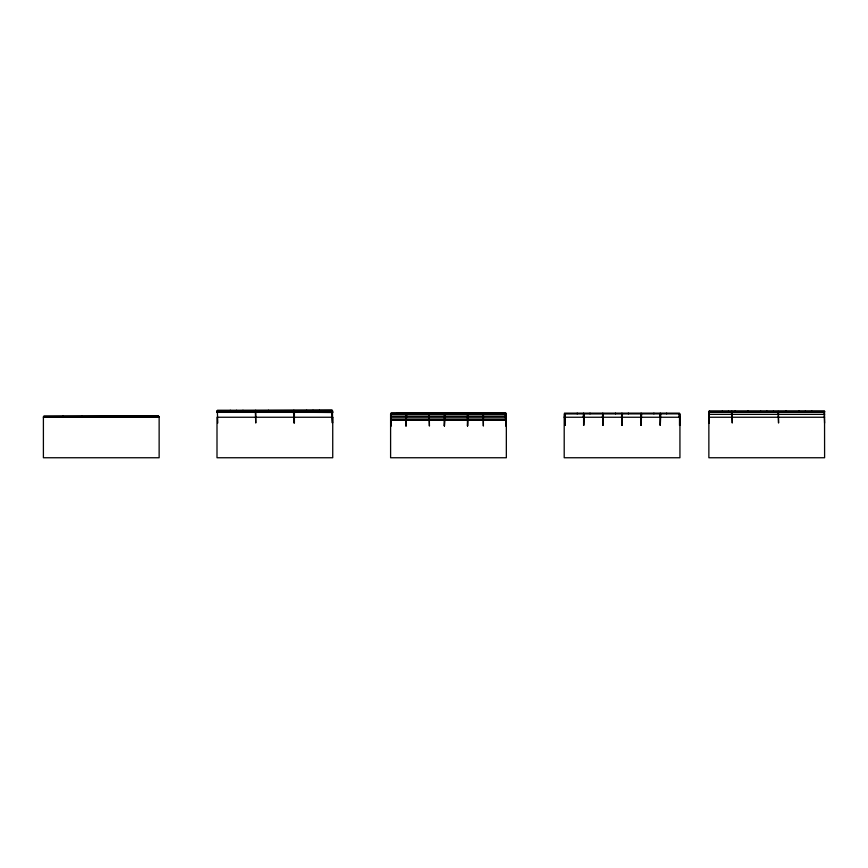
<?xml version="1.0" encoding="UTF-8"?>
<svg xmlns="http://www.w3.org/2000/svg" width="868" height="868" viewBox="0 0 868 868"><rect width="100%" height="100%" fill="white"/><g stroke="black" fill="none" stroke-linecap="round" stroke-linejoin="round"><path stroke-width="1.3" d="M422.336 413.298L445.284 413.201L436.441 413.374M398.26 413.146L426.177 413.352M396.839 413.157L407.07 413.201M332.129 410.249L217.477 410.249L217.477 410.911L332.129 410.911L332.129 410.249L217.51 410.738M217 411.031L332.737 411.031M332.737 411.399L217 410.976M708.863 411.454L824.6 411.399M293.427 411.519L294.393 423.031L294.393 411.454M331.533 411.519L332.487 423.031L332.487 411.454M708.928 411.823L824.535 411.823M217 411.996L332.737 412.419L217 411.942M708.863 411.877L824.6 411.877M217 412.365L332.737 412.365M505.729 413.624L505.729 412.962L391.077 412.962L391.077 413.624M391.11 413.45L505.697 412.994M406.756 413.689L405.79 426.047L405.79 413.624M445.327 413.689L444.373 426.047L444.373 413.624M505.133 413.689L506.087 426.047L506.087 413.624L390.958 413.624L391.381 426.047M506.337 414.166L390.6 414.112L390.6 457.751L506.337 457.751L506.337 414.112M564.927 414.351L564.439 417.248M583.611 414.351L583.122 417.248M602.783 414.351L602.294 417.248M621.944 414.351L621.466 417.248M641.116 414.351L640.627 417.248M660.288 414.351L659.799 417.248M679.449 414.34L678.971 417.248M708.863 414.351L824.6 414.351M390.6 414.535L506.337 414.535M390.6 414.589L506.337 414.589M158.529 416.032L43.877 416.032L43.877 416.705L158.529 416.705L158.529 416.032L43.91 416.521M390.6 416.521L506.337 416.521M43.4 417.183L159.137 417.248M564.2 417.248L679.937 417.248M708.863 417.248L824.6 417.248M390.6 417.964L506.337 417.964M390.6 419.982L506.337 419.982M390.6 420.253L506.337 420.231M217.781 423.031L217.358 411.454M708.863 423.031L709.351 411.454M824.6 423.031L824.123 411.454M564.927 425.439L565.404 413.862M621.944 413.146L621.944 425.439L622.432 413.862M564.2 414.351L564.2 457.751L679.937 457.751L679.937 413.862L564.439 413.928L564.439 413.146L679.449 413.146L679.937 425.439M426.177 413.179L407.07 413.352M811.764 411.096L811.764 411.823M805.374 411.877L805.374 411.096L805.309 411.823M798.983 411.096L798.983 411.823M786.202 411.096L786.202 411.823M786.148 411.096L786.148 411.877M778.487 411.454L778.553 423.031L778.064 411.454M773.421 411.096L773.421 411.823M766.856 411.096L766.911 411.877M760.65 411.096L760.65 411.823M747.869 411.096L747.869 411.823M747.684 411.096L747.684 411.877M747.63 411.096L747.63 411.823M735.087 411.096L735.087 411.823M732.191 411.454L732.256 423.031L731.767 411.454M731.952 411.454L731.952 414.025M731.529 411.454L731.529 414.025M728.458 411.096L728.458 411.877M722.306 411.096L722.306 411.823M709.525 411.096L709.525 411.823M709.286 423.031L709.232 411.096L824.535 411.096L824.6 457.751L708.863 457.751L708.863 411.399M679.514 413.862L679.514 425.439M666.667 413.146L666.667 413.862M660.765 413.862L660.288 425.439L660.288 413.146M660.342 413.862L660.342 425.439M653.897 413.146L653.897 413.862M641.593 413.862L641.116 425.439L641.116 413.146M641.17 413.862L641.17 425.439M628.334 413.146L628.334 413.862M622.009 413.862L622.009 425.439M615.553 413.146L615.553 413.862M603.26 413.862L602.783 425.439L602.783 413.146M602.837 413.862L602.837 425.439M590.001 413.146L590.001 413.862M584.088 413.862L583.611 425.439L583.611 413.146M583.665 413.862L583.665 425.439M577.22 413.146L577.22 413.862M564.981 413.862L564.981 425.439M506.033 420.253L506.033 426.047M493.013 412.962L493.013 413.624M486.623 412.962L486.623 413.624M483.433 413.624L483.368 426.047L482.944 413.624M480.297 412.962L480.297 413.624M467.993 413.624L467.516 426.047L467.516 412.962M467.57 413.624L467.57 426.047M454.734 413.624L454.702 413.45M448.409 413.624L448.376 413.45M444.427 420.253L444.427 426.047M442.018 412.962L442.018 413.624M429.302 412.962L429.41 426.047L428.987 413.624M416.575 412.962L416.575 413.624M410.195 412.962L410.195 413.624M406.213 413.624L406.213 426.047M403.859 412.962L403.859 413.624M332.433 417.248L332.433 423.031M319.413 410.249L319.413 410.911M313.022 410.249L313.022 410.911M306.697 410.249L306.697 410.911M293.97 411.454L293.97 423.031M293.851 410.249L293.916 410.911M281.134 410.911L281.102 410.738M274.809 410.911L274.776 410.738M268.418 410.249L268.418 410.911M255.702 410.249L255.702 410.911M255.81 411.454L255.756 423.031L255.333 411.454M242.975 410.249L242.975 410.911M236.595 410.249L236.595 410.911M230.259 410.249L230.259 410.911M139.422 416.032L139.422 416.705M120.316 416.032L120.316 416.705M101.209 416.705L101.176 416.521M82.102 416.032L82.102 416.705M62.995 416.032L62.995 416.705M159.137 416.824L43.4 416.759L43.4 457.751L159.137 457.751L159.137 416.759M332.737 417.248L217 417.248L217 457.751L332.737 457.751L332.737 417.248"/></g></svg>
